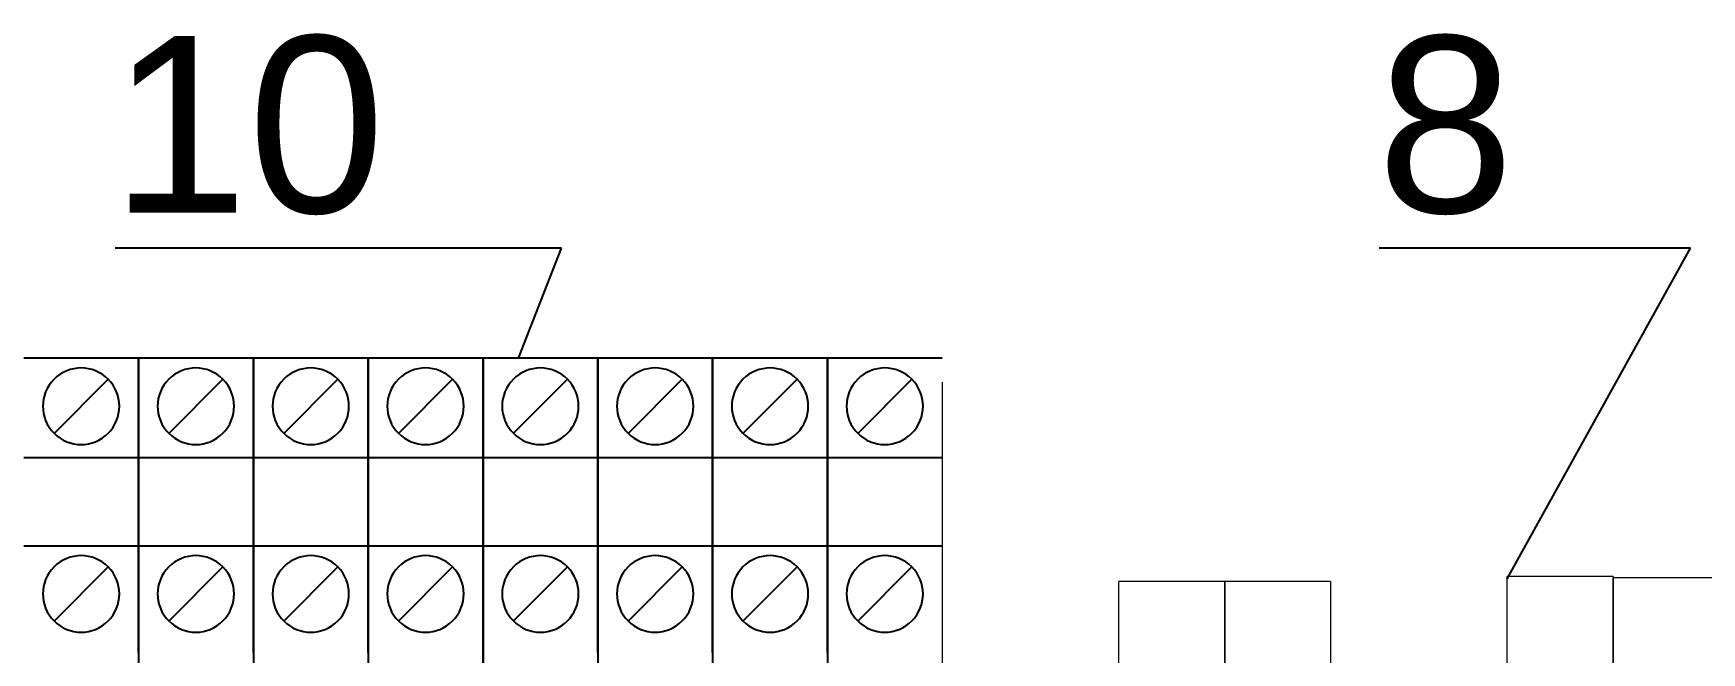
# Model space of a CAD drawing. Header units: millimetres. Extents: x 3520 to 8864, y 403 to 1747.
# Drawn here: x 5615.41 to 5626.75, y 855.01 to 859.21 of the extents above; entities that cross this region are included whole.
import ezdxf
from ezdxf import colors
from ezdxf.entities.mleader import LeaderData, LeaderLine
from ezdxf.math import Vec2, Vec3

# ---------------------------------------------------------------- set-up
doc = ezdxf.new("R2010")
doc.units = ezdxf.units.MM
doc.linetypes.add('CENTER', pattern=[10.16, 6.35, -1.27, 1.27, -1.27])
doc.layers.add('1', color=1, linetype='Continuous')
doc.layers.add('Ссылки', color=6, linetype='Continuous')
doc.layers.add('Стерка', color=7, linetype='Continuous', lineweight=15)
doc.styles.get("Standard").update_dxf_attribs({"font": 'arial.ttf'})

# ---------------------------------------------------------------- blocks, each defined once
blk = doc.blocks.new('_None')

msp = doc.modelspace()

# ---------------------------------------------------------------- linework, layer by layer
at = {"color": 7}
for p, q in [((5616.128, 857.006, 1518.358), (5616.128, 847.244, 1518.358)), ((5616.909, 857.006, 1518.358), (5616.909, 847.244, 1518.358)), ((5617.689, 857.006, 1518.358), (5617.689, 847.244, 1518.358)), ((5618.47, 857.006, 1518.358), (5618.47, 847.244, 1518.358)), ((5619.25, 857.006, 1518.358), (5619.25, 847.244, 1518.358)), ((5620.031, 857.006, 1518.358), (5620.031, 847.244, 1518.358)), ((5620.811, 857.006, 1518.358), (5620.811, 847.244, 1518.358))]:
    msp.add_line(p, q, dxfattribs=at)
at = {"layer": '1', "color": 7}
for p, q in [((5616.129, 857.006, 1518.358), (5615.348, 857.006, 1518.358)), ((5616.128, 856.329, 1518.358), (5616.128, 857.006, 1518.358)), ((5616.909, 857.006, 1518.358), (5616.128, 857.006, 1518.358)), ((5616.128, 857.006, 1518.358), (5616.128, 856.329, 1518.358)), ((5616.129, 856.329, 1518.358), (5616.129, 857.006, 1518.358)), ((5616.129, 857.006, 1518.358), (5616.129, 856.329, 1518.358)), ((5616.909, 856.329, 1518.358), (5616.909, 857.006, 1518.358)), ((5617.69, 857.006, 1518.358), (5616.909, 857.006, 1518.358)), ((5616.909, 857.006, 1518.358), (5616.909, 856.329, 1518.358)), ((5616.909, 856.329, 1518.358), (5616.909, 857.006, 1518.358)), ((5616.909, 857.006, 1518.358), (5616.909, 856.329, 1518.358)), ((5617.689, 856.329, 1518.358), (5617.689, 857.006, 1518.358)), ((5618.47, 857.006, 1518.358), (5617.689, 857.006, 1518.358)), ((5617.689, 857.006, 1518.358), (5617.689, 856.329, 1518.358)), ((5617.69, 856.329, 1518.358), (5617.69, 857.006, 1518.358)), ((5617.69, 857.006, 1518.358), (5617.69, 856.329, 1518.358)), ((5618.47, 856.329, 1518.358), (5618.47, 857.006, 1518.358)), ((5619.251, 857.006, 1518.358), (5618.47, 857.006, 1518.358)), ((5618.47, 857.006, 1518.358), (5618.47, 856.329, 1518.358)), ((5618.47, 856.329, 1518.358), (5618.47, 857.006, 1518.358)), ((5618.47, 857.006, 1518.358), (5618.47, 856.329, 1518.358)), ((5619.25, 856.329, 1518.358), (5619.25, 857.006, 1518.358)), ((5620.031, 857.006, 1518.358), (5619.25, 857.006, 1518.358)), ((5619.25, 857.006, 1518.358), (5619.25, 856.329, 1518.358)), ((5619.251, 856.329, 1518.358), (5619.251, 857.006, 1518.358)), ((5619.251, 857.006, 1518.358), (5619.251, 856.329, 1518.358)), ((5620.031, 856.329, 1518.358), (5620.031, 857.006, 1518.358)), ((5620.812, 857.006, 1518.358), (5620.031, 857.006, 1518.358)), ((5620.031, 857.006, 1518.358), (5620.031, 856.329, 1518.358)), ((5620.031, 856.329, 1518.358), (5620.031, 857.006, 1518.358)), ((5620.031, 857.006, 1518.358), (5620.031, 856.329, 1518.358)), ((5620.811, 856.329, 1518.358), (5620.811, 857.006, 1518.358)), ((5621.592, 857.006, 1518.358), (5620.811, 857.006, 1518.358)), ((5620.811, 857.006, 1518.358), (5620.811, 856.329, 1518.358)), ((5620.812, 856.329, 1518.358), (5620.812, 857.006, 1518.358)), ((5620.812, 857.006, 1518.358), (5620.812, 856.329, 1518.358)), ((5615.554, 856.496, 1518.358), (5615.922, 856.865, 1518.358)), ((5616.334, 856.496, 1518.358), (5616.702, 856.865, 1518.358)), ((5617.115, 856.496, 1518.358), (5617.483, 856.865, 1518.358)), ((5617.895, 856.496, 1518.358), (5618.263, 856.865, 1518.358)), ((5618.676, 856.496, 1518.358), (5619.044, 856.865, 1518.358)), ((5619.456, 856.496, 1518.358), (5619.824, 856.865, 1518.358)), ((5620.237, 856.496, 1518.358), (5620.605, 856.865, 1518.358)), ((5621.017, 856.496, 1518.358), (5621.385, 856.865, 1518.358)), ((5616.129, 856.329, 1518.358), (5615.348, 856.329, 1518.358)), ((5616.909, 856.329, 1518.358), (5616.128, 856.329, 1518.358)), ((5616.128, 855.73, 1518.358), (5616.128, 856.329, 1518.358)), ((5616.128, 856.329, 1518.358), (5616.128, 855.73, 1518.358)), ((5616.129, 855.73, 1518.358), (5616.129, 856.329, 1518.358)), ((5616.129, 856.329, 1518.358), (5616.129, 855.73, 1518.358)), ((5617.69, 856.329, 1518.358), (5616.909, 856.329, 1518.358)), ((5616.909, 855.73, 1518.358), (5616.909, 856.329, 1518.358)), ((5616.909, 856.329, 1518.358), (5616.909, 855.73, 1518.358)), ((5616.909, 855.73, 1518.358), (5616.909, 856.329, 1518.358)), ((5616.909, 856.329, 1518.358), (5616.909, 855.73, 1518.358)), ((5618.47, 856.329, 1518.358), (5617.689, 856.329, 1518.358)), ((5617.689, 855.73, 1518.358), (5617.689, 856.329, 1518.358)), ((5617.689, 856.329, 1518.358), (5617.689, 855.73, 1518.358)), ((5617.69, 855.73, 1518.358), (5617.69, 856.329, 1518.358)), ((5617.69, 856.329, 1518.358), (5617.69, 855.73, 1518.358)), ((5619.251, 856.329, 1518.358), (5618.47, 856.329, 1518.358)), ((5618.47, 855.73, 1518.358), (5618.47, 856.329, 1518.358)), ((5618.47, 856.329, 1518.358), (5618.47, 855.73, 1518.358)), ((5618.47, 855.73, 1518.358), (5618.47, 856.329, 1518.358)), ((5618.47, 856.329, 1518.358), (5618.47, 855.73, 1518.358)), ((5620.031, 856.329, 1518.358), (5619.25, 856.329, 1518.358)), ((5619.25, 855.73, 1518.358), (5619.25, 856.329, 1518.358)), ((5619.25, 856.329, 1518.358), (5619.25, 855.73, 1518.358)), ((5619.251, 855.73, 1518.358), (5619.251, 856.329, 1518.358)), ((5619.251, 856.329, 1518.358), (5619.251, 855.73, 1518.358)), ((5620.812, 856.329, 1518.358), (5620.031, 856.329, 1518.358)), ((5620.031, 855.73, 1518.358), (5620.031, 856.329, 1518.358)), ((5620.031, 856.329, 1518.358), (5620.031, 855.73, 1518.358)), ((5620.031, 855.73, 1518.358), (5620.031, 856.329, 1518.358)), ((5620.031, 856.329, 1518.358), (5620.031, 855.73, 1518.358)), ((5621.592, 856.329, 1518.358), (5620.811, 856.329, 1518.358)), ((5620.811, 855.73, 1518.358), (5620.811, 856.329, 1518.358)), ((5620.811, 856.329, 1518.358), (5620.811, 855.73, 1518.358)), ((5620.812, 855.73, 1518.358), (5620.812, 856.329, 1518.358)), ((5620.812, 856.329, 1518.358), (5620.812, 855.73, 1518.358)), ((5616.129, 855.73, 1518.358), (5615.348, 855.73, 1518.358)), ((5616.128, 855.006, 1518.358), (5616.128, 855.73, 1518.358)), ((5616.909, 855.73, 1518.358), (5616.128, 855.73, 1518.358)), ((5616.128, 855.73, 1518.358), (5616.128, 855.6, 1518.358)), ((5616.129, 855.006, 1518.358), (5616.129, 855.73, 1518.358)), ((5616.129, 855.73, 1518.358), (5616.129, 855.6, 1518.358)), ((5616.909, 855.006, 1518.358), (5616.909, 855.73, 1518.358)), ((5617.69, 855.73, 1518.358), (5616.909, 855.73, 1518.358)), ((5616.909, 855.73, 1518.358), (5616.909, 855.6, 1518.358)), ((5616.909, 855.006, 1518.358), (5616.909, 855.73, 1518.358)), ((5616.909, 855.73, 1518.358), (5616.909, 855.6, 1518.358)), ((5617.689, 855.006, 1518.358), (5617.689, 855.73, 1518.358)), ((5618.47, 855.73, 1518.358), (5617.689, 855.73, 1518.358)), ((5617.689, 855.73, 1518.358), (5617.689, 855.6, 1518.358)), ((5617.69, 855.006, 1518.358), (5617.69, 855.73, 1518.358)), ((5617.69, 855.73, 1518.358), (5617.69, 855.6, 1518.358)), ((5618.47, 855.006, 1518.358), (5618.47, 855.73, 1518.358)), ((5619.251, 855.73, 1518.358), (5618.47, 855.73, 1518.358)), ((5618.47, 855.73, 1518.358), (5618.47, 855.6, 1518.358)), ((5618.47, 855.006, 1518.358), (5618.47, 855.73, 1518.358)), ((5618.47, 855.73, 1518.358), (5618.47, 855.6, 1518.358)), ((5619.25, 855.006, 1518.358), (5619.25, 855.73, 1518.358)), ((5620.031, 855.73, 1518.358), (5619.25, 855.73, 1518.358)), ((5619.25, 855.73, 1518.358), (5619.25, 855.6, 1518.358)), ((5619.251, 855.006, 1518.358), (5619.251, 855.73, 1518.358)), ((5619.251, 855.73, 1518.358), (5619.251, 855.6, 1518.358)), ((5620.031, 855.006, 1518.358), (5620.031, 855.73, 1518.358)), ((5620.812, 855.73, 1518.358), (5620.031, 855.73, 1518.358)), ((5620.031, 855.73, 1518.358), (5620.031, 855.6, 1518.358)), ((5620.031, 855.006, 1518.358), (5620.031, 855.73, 1518.358)), ((5620.031, 855.73, 1518.358), (5620.031, 855.6, 1518.358)), ((5620.811, 855.006, 1518.358), (5620.811, 855.73, 1518.358)), ((5621.592, 855.73, 1518.358), (5620.811, 855.73, 1518.358)), ((5620.811, 855.73, 1518.358), (5620.811, 855.6, 1518.358)), ((5620.812, 855.006, 1518.358), (5620.812, 855.73, 1518.358)), ((5620.812, 855.73, 1518.358), (5620.812, 855.6, 1518.358)), ((5615.554, 855.221, 1518.358), (5615.922, 855.589, 1518.358)), ((5616.128, 855.6, 1518.358), (5616.128, 855.006, 1518.358)), ((5616.128, 855.532, 1518.358), (5616.128, 849.181, 1518.358)), ((5616.129, 855.6, 1518.358), (5616.129, 855.006, 1518.358)), ((5616.334, 855.221, 1518.358), (5616.702, 855.589, 1518.358)), ((5616.909, 855.6, 1518.358), (5616.909, 855.006, 1518.358)), ((5616.909, 855.6, 1518.358), (5616.909, 855.006, 1518.358)), ((5616.909, 855.532, 1518.358), (5616.909, 849.181, 1518.358)), ((5617.115, 855.221, 1518.358), (5617.483, 855.589, 1518.358)), ((5617.689, 855.6, 1518.358), (5617.689, 855.006, 1518.358)), ((5617.689, 855.532, 1518.358), (5617.689, 849.181, 1518.358)), ((5617.69, 855.6, 1518.358), (5617.69, 855.006, 1518.358)), ((5617.895, 855.221, 1518.358), (5618.263, 855.589, 1518.358)), ((5618.47, 855.6, 1518.358), (5618.47, 855.006, 1518.358)), ((5618.47, 855.6, 1518.358), (5618.47, 855.006, 1518.358)), ((5618.47, 855.532, 1518.358), (5618.47, 849.181, 1518.358)), ((5618.676, 855.221, 1518.358), (5619.044, 855.589, 1518.358)), ((5619.25, 855.6, 1518.358), (5619.25, 855.006, 1518.358)), ((5619.25, 855.532, 1518.358), (5619.25, 849.181, 1518.358)), ((5619.251, 855.6, 1518.358), (5619.251, 855.006, 1518.358)), ((5619.456, 855.221, 1518.358), (5619.824, 855.589, 1518.358)), ((5620.031, 855.6, 1518.358), (5620.031, 855.006, 1518.358)), ((5620.031, 855.6, 1518.358), (5620.031, 855.006, 1518.358)), ((5620.031, 855.532, 1518.358), (5620.031, 849.181, 1518.358)), ((5620.237, 855.221, 1518.358), (5620.605, 855.589, 1518.358)), ((5620.811, 855.6, 1518.358), (5620.811, 855.006, 1518.358)), ((5620.811, 855.532, 1518.358), (5620.811, 849.181, 1518.358)), ((5620.812, 855.6, 1518.358), (5620.812, 855.006, 1518.358)), ((5621.017, 855.221, 1518.358), (5621.385, 855.589, 1518.358)), ((5618.47, 854.329, 1518.358), (5618.47, 855.006, 1518.358))]:
    msp.add_line(p, q, dxfattribs=at)
for centre, start, end in [((5615.738, 856.68, 1518.358), 45, 225), ((5616.518, 856.68, 1518.358), 45, 225), ((5617.299, 856.68, 1518.358), 45, 225), ((5618.079, 856.68, 1518.358), 45, 225), ((5618.86, 856.68, 1518.358), 45, 225), ((5619.64, 856.68, 1518.358), 45, 225), ((5620.421, 856.68, 1518.358), 45, 225), ((5621.201, 856.68, 1518.358), 45, 225), ((5615.738, 856.68, 1518.358), 225, 45), ((5616.518, 856.68, 1518.358), 225, 45), ((5617.299, 856.68, 1518.358), 225, 45), ((5618.079, 856.68, 1518.358), 225, 45), ((5618.86, 856.68, 1518.358), 225, 45), ((5619.64, 856.68, 1518.358), 225, 45), ((5620.421, 856.68, 1518.358), 225, 45), ((5621.201, 856.68, 1518.358), 225, 45), ((5615.738, 855.405, 1518.358), 45, 225), ((5616.518, 855.405, 1518.358), 45, 225), ((5617.299, 855.405, 1518.358), 45, 225), ((5618.079, 855.405, 1518.358), 45, 225), ((5618.86, 855.405, 1518.358), 45, 225), ((5619.64, 855.405, 1518.358), 45, 225), ((5620.421, 855.405, 1518.358), 45, 225), ((5621.201, 855.405, 1518.358), 45, 225), ((5615.738, 855.405, 1518.358), 225, 45), ((5616.518, 855.405, 1518.358), 225, 45), ((5617.299, 855.405, 1518.358), 225, 45), ((5618.079, 855.405, 1518.358), 225, 45), ((5618.86, 855.405, 1518.358), 225, 45), ((5619.64, 855.405, 1518.358), 225, 45), ((5620.421, 855.405, 1518.358), 225, 45), ((5621.201, 855.405, 1518.358), 225, 45)]:
    msp.add_arc(centre, 0.26, start, end, dxfattribs=at)
at = {"layer": '1', "color": 7, "linetype": 'CENTER'}
for p in [(5616.128, 855.6, 1518.358), (5616.129, 855.6, 1518.358), (5616.909, 855.6, 1518.358), (5616.909, 855.6, 1518.358), (5617.689, 855.6, 1518.358), (5617.69, 855.6, 1518.358), (5618.47, 855.6, 1518.358), (5618.47, 855.6, 1518.358), (5619.25, 855.6, 1518.358), (5619.251, 855.6, 1518.358), (5620.031, 855.6, 1518.358), (5620.031, 855.6, 1518.358), (5620.811, 855.6, 1518.358), (5620.812, 855.6, 1518.358)]:
    msp.add_point(p, dxfattribs=at)
at = {"layer": 'Стерка', "color": 7}
for p, q in [((5616.128, 847.244, 1518.358), (5616.128, 856.844, 1518.358)), ((5616.128, 856.844, 1518.358), (5616.128, 847.244, 1518.358)), ((5616.908, 856.844, 1518.358), (5616.908, 847.244, 1518.358)), ((5616.909, 847.244, 1518.358), (5616.909, 856.844, 1518.358)), ((5617.689, 847.244, 1518.358), (5617.689, 856.844, 1518.358)), ((5617.689, 856.844, 1518.358), (5617.689, 847.244, 1518.358)), ((5618.469, 856.844, 1518.358), (5618.469, 847.244, 1518.358)), ((5618.47, 847.244, 1518.358), (5618.47, 856.844, 1518.358)), ((5619.25, 847.244, 1518.358), (5619.25, 856.844, 1518.358)), ((5619.25, 856.844, 1518.358), (5619.25, 847.244, 1518.358)), ((5620.03, 856.844, 1518.358), (5620.03, 847.244, 1518.358)), ((5620.031, 847.244, 1518.358), (5620.031, 856.844, 1518.358)), ((5620.811, 847.244, 1518.358), (5620.811, 856.844, 1518.358)), ((5620.811, 856.844, 1518.358), (5620.811, 847.244, 1518.358)), ((5621.591, 856.844, 1518.358), (5621.591, 847.244, 1518.358)), ((5626.152, 855.524, 1518.358), (5625.432, 855.524, 1518.358)), ((5625.432, 854.324, 1518.358), (5625.432, 855.524, 1518.358)), ((5626.152, 855.524, 1518.358), (5626.152, 854.324, 1518.358)), ((5623.512, 855.489, 1518.358), (5622.792, 855.489, 1518.358)), ((5622.792, 854.289, 1518.358), (5622.792, 855.489, 1518.358)), ((5624.232, 855.489, 1518.358), (5623.512, 855.489, 1518.358)), ((5623.512, 854.289, 1518.358), (5623.512, 855.489, 1518.358)), ((5623.512, 855.489, 1518.358), (5623.512, 854.289, 1518.358)), ((5624.232, 855.489, 1518.358), (5624.232, 854.289, 1518.358)), ((5626.872, 855.515, 1518.358), (5626.152, 855.515, 1518.358)), ((5626.152, 854.315, 1518.358), (5626.152, 855.515, 1518.358))]:
    msp.add_line(p, q, dxfattribs=at)

# ---------------------------------------------------------------- leaders
at = {"layer": 'Ссылки'}
ml = msp.add_multileader_mtext('Standard', dxfattribs=at)
ml.set_content('10', color=256)
ml.set_leader_properties()
ml.set_arrow_properties(name='NONE')
ml.build(insert=Vec2(0, 0))
ml.multileader.update_dxf_attribs({"text_right_attachment_type": 6, "dogleg_length": 0, "arrow_head_size": 1.2, "scale": 0.5})
ctx = ml.context
ctx.base_point, ctx.scale, ctx.char_height, ctx.arrow_head_size, ctx.landing_gap_size, ctx.plane_origin = Vec3(5615.002, 858.585, 1518.358), 0.5, 1.2, 1.2, 1.2, Vec3(5658.425, 856.239, 1518.358)
ctx.right_attachment, ctx.text_align_type = 6, 2
notes = []
notes.append((ctx, [(0, (1, 1, 0), (5619.004, 857.755, 1518.358), (-1, 0), 0, [(0, [(5618.712, 857.006, 1518.358)], 0, [])])]))
ctx.mtext.insert, ctx.mtext.alignment, ctx.mtext.flow_direction = Vec3(5617.804, 859.195, 1518.358), 3, 5
ml = msp.add_multileader_mtext('Standard', dxfattribs=at)
ml.set_content('8', color=256)
ml.set_leader_properties()
ml.set_arrow_properties(name='NONE')
ml.build(insert=Vec2(0, 0))
ml.multileader.update_dxf_attribs({"text_right_attachment_type": 6, "dogleg_length": 0, "arrow_head_size": 1.2, "scale": 0.5})
ctx = ml.context
ctx.base_point, ctx.scale, ctx.char_height, ctx.arrow_head_size, ctx.landing_gap_size, ctx.plane_origin = Vec3(5623.488, 858.585, 1518.358), 0.5, 1.2, 1.2, 1.2, Vec3(5665.145, 854.74, 1518.358)
ctx.right_attachment, ctx.text_align_type = 6, 2
notes.append((ctx, [(0, (1, 1, 0), (5626.679, 857.755, 1518.358), (-1, 0), 0, [(0, [(5625.432, 855.507, 1518.358)], 0, [])])]))
ctx.mtext.insert, ctx.mtext.alignment, ctx.mtext.flow_direction = Vec3(5625.479, 859.195, 1518.358), 3, 5
for ctx, leaders in notes:
    for number, flags, end, landing, length, lines in leaders:
        leader = LeaderData()
        leader.index, (leader.has_last_leader_line, leader.has_dogleg_vector, leader.attachment_direction) = number, flags
        leader.last_leader_point, leader.dogleg_vector, leader.dogleg_length = Vec3(end), Vec3(landing), length
        for number, points, colour, breaks in lines:
            line = LeaderLine()
            line.index, line.vertices, line.color, line.breaks = number, Vec3.list(points), colors.encode_raw_color(colour), breaks
            leader.lines.append(line)
        ctx.leaders.append(leader)

doc.saveas('drawing.dxf')
